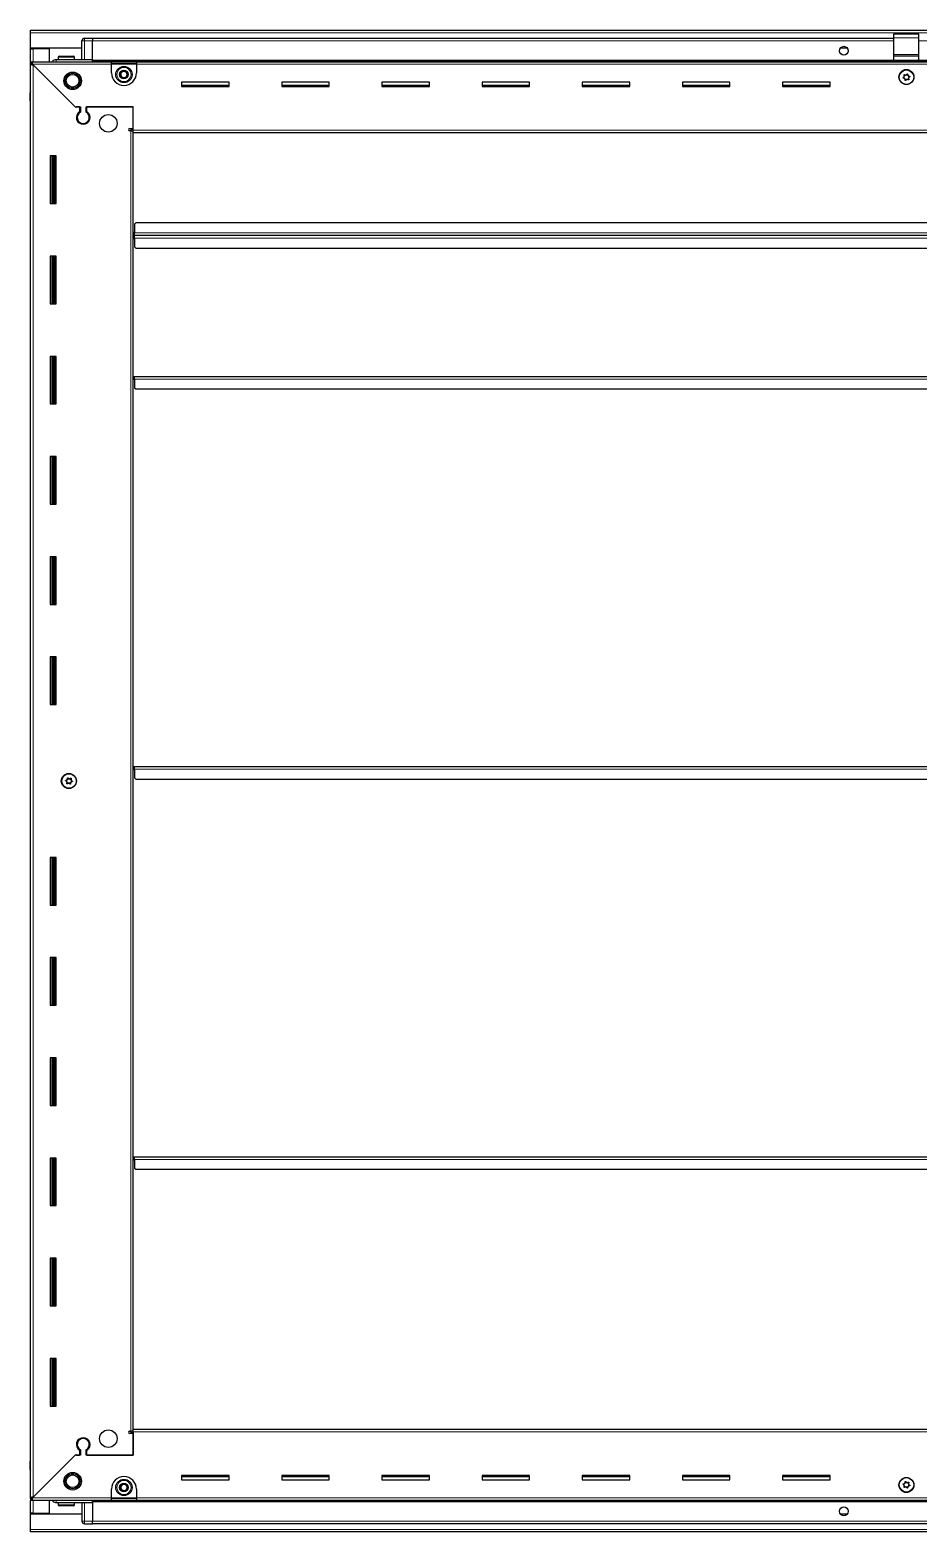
# Model space of a CAD drawing. Header units: millimetres. Extents: x 1219 to 6851, y -1882 to 1932.
# Drawn here: x 5376 to 6086, y 577 to 1776 of the extents above; entities that cross this region are included whole.
import ezdxf

# ---------------------------------------------------------------- set-up
doc = ezdxf.new("R2010")
doc.units = ezdxf.units.MM

msp = doc.modelspace()

# ---------------------------------------------------------------- linework, layer by layer
at = {"color": 7, "linetype": 'Continuous', "lineweight": 25}
for p, q in [((5376.05, 1775.82), (6775.05, 1775.82)), ((5376.05, 1773.72), (5376.05, 1775.82)), ((5376.05, 1761.32), (5376.05, 1773.72)), ((5417.05, 1752.32), (5417.05, 1767.32)), ((5417.72, 1768.82), (5417.72, 1768.82)), ((5419.05, 1769.32), (5425.55, 1769.32)), ((5419.05, 1769.32), (5425.55, 1769.32)), ((5425.55, 1769.32), (5425.54, 1769.32)), ((5425.55, 1769.32), (5425.55, 1769.32)), ((5425.55, 1769.32), (5425.55, 1767.32)), ((6065.55, 1769.17), (5425.55, 1769.17)), ((5425.55, 1752.32), (5425.55, 1767.32)), ((6065.55, 1772.82), (6085.55, 1772.82)), ((6065.55, 1769.56), (6065.55, 1772.82)), ((6065.55, 1756.41), (6065.55, 1769.56)), ((6085.55, 1769.56), (6085.55, 1772.82)), ((6085.55, 1756.41), (6085.55, 1769.56)), ((5417.05, 1761.32), (5376.05, 1761.32)), ((5376.05, 1760.82), (5376.05, 1761.32)), ((5376.05, 1760.82), (5378.15, 1760.82)), ((5376.05, 1750.57), (5376.05, 1760.82)), ((5376.05, 1749.07), (5376.05, 1750.57)), ((5376.05, 1750.57), (5377.05, 1750.57)), ((5377.05, 1749.07), (5377.05, 1750.57)), ((5377.05, 1750.57), (5440.55, 1750.57)), ((5377.55, 1760.82), (5377.55, 1761.32)), ((5391.05, 1760.82), (5378.15, 1760.82)), ((5391.05, 1750.57), (5391.05, 1760.82)), ((5396.55, 1752.32), (5425.55, 1752.32)), ((5398.05, 1754.22), (5398.05, 1752.32)), ((5398.85, 1755.02), (5410.25, 1755.02)), ((5411.05, 1752.32), (5411.05, 1754.22)), ((5425.47, 1750.57), (5425.55, 1752.29)), ((5425.55, 1752.32), (5425.55, 1751.82)), ((5425.55, 1751.17), (6725.55, 1751.17)), ((5440.55, 1748.47), (5440.55, 1750.57)), ((5440.55, 1750.57), (5460.55, 1750.57)), ((5460.55, 1750.57), (6690.55, 1750.57)), ((5460.55, 1750.57), (5460.55, 1748.47)), ((6028.42, 1761.32), (6022.67, 1761.32)), ((6065.55, 1755.32), (6065.55, 1756.41)), ((6065.55, 1755.32), (6085.55, 1755.32)), ((6065.55, 1751.82), (6065.55, 1755.32)), ((6065.55, 1751.82), (6085.55, 1751.82)), ((6069.55, 1751.82), (6069.55, 1751.17)), ((6072.05, 1751.17), (6072.05, 1751.82)), ((6079.05, 1751.17), (6079.05, 1751.82)), ((6081.55, 1751.17), (6081.55, 1751.82)), ((6085.55, 1755.32), (6085.55, 1756.41)), ((6085.55, 1751.82), (6085.55, 1755.32)), ((5376.05, 1748.57), (5376.05, 1749.07)), ((5376.05, 1749.07), (5377.05, 1749.07)), ((5376.05, 604.07), (5376.05, 1748.57)), ((5377.55, 1748.57), (5376.05, 1748.57)), ((5377.65, 1748.47), (5411.55, 1714.57)), ((5412.25, 1713.87), (5378.15, 1747.97)), ((5440.55, 1749.07), (5460.55, 1749.07)), ((5440.55, 1741.57), (5440.55, 1748.47)), ((5460.55, 1748.47), (5460.55, 1741.57)), ((5534.55, 1734.32), (5496.55, 1734.32)), ((5496.55, 1734.32), (5496.55, 1730.82)), ((5534.55, 1731.57), (5496.55, 1731.57)), ((5496.55, 1730.82), (5534.55, 1730.82)), ((5534.55, 1730.82), (5534.55, 1734.32)), ((5614.55, 1734.32), (5576.55, 1734.32)), ((5576.55, 1734.32), (5576.55, 1730.82)), ((5614.55, 1731.57), (5576.55, 1731.57)), ((5576.55, 1730.82), (5614.55, 1730.82)), ((5614.55, 1730.82), (5614.55, 1734.32)), ((5694.55, 1734.32), (5656.55, 1734.32)), ((5656.55, 1734.32), (5656.55, 1730.82)), ((5694.55, 1731.57), (5656.55, 1731.57)), ((5656.55, 1730.82), (5694.55, 1730.82)), ((5694.55, 1730.82), (5694.55, 1734.32)), ((5774.55, 1734.32), (5736.55, 1734.32)), ((5736.55, 1734.32), (5736.55, 1730.82)), ((5774.55, 1731.57), (5736.55, 1731.57)), ((5736.55, 1730.82), (5774.55, 1730.82)), ((5774.55, 1730.82), (5774.55, 1734.32)), ((5854.55, 1734.32), (5816.55, 1734.32)), ((5816.55, 1734.32), (5816.55, 1730.82)), ((5854.55, 1731.57), (5816.55, 1731.57)), ((5816.55, 1730.82), (5854.55, 1730.82)), ((5854.55, 1730.82), (5854.55, 1734.32)), ((5934.55, 1734.32), (5896.55, 1734.32)), ((5896.55, 1734.32), (5896.55, 1730.82)), ((5934.55, 1731.57), (5896.55, 1731.57)), ((5896.55, 1730.82), (5934.55, 1730.82)), ((5934.55, 1730.82), (5934.55, 1734.32)), ((6014.55, 1734.32), (5976.55, 1734.32)), ((5976.55, 1734.32), (5976.55, 1730.82)), ((6014.55, 1731.57), (5976.55, 1731.57)), ((5976.55, 1730.82), (6014.55, 1730.82)), ((6014.55, 1730.82), (6014.55, 1734.32)), ((5375.54, 1725.82), (5375.54, 1719.32)), ((5375.54, 1719.32), (5375.55, 1719.32)), ((5375.55, 1719.32), (5375.55, 1725.82)), ((5376.05, 1719.32), (5375.55, 1719.32)), ((5375.7, 1719.32), (5375.7, 633.32)), ((5411.55, 1714.57), (5415.75, 1714.57)), ((5412.95, 1714.57), (5412.25, 1713.87)), ((5415.05, 1714.57), (5412.95, 1714.57)), ((5415.05, 1714.57), (5415.05, 1710.68)), ((5415.75, 1714.57), (5415.75, 1710.29)), ((5420.35, 1714.57), (5458.05, 1714.57)), ((5420.35, 1710.29), (5420.35, 1714.57)), ((5421.05, 1710.68), (5421.05, 1714.57)), ((5458.05, 1714.57), (5421.05, 1714.57)), ((5458.05, 1695.92), (5458.05, 1714.57)), ((5458.05, 1697.32), (5458.05, 1714.57)), ((5416.05, 1701.71), (5416.05, 1700.95)), ((5455.2, 1697.32), (5458.05, 1697.32)), ((5455.95, 1695.32), (5455.2, 1695.32)), ((5455.95, 1695.32), (5458.05, 1695.32)), ((5458.05, 1696.32), (5456.05, 1696.32)), ((5456.05, 1696.32), (5456.05, 1695.32)), ((5458.05, 1693.82), (5458.05, 1695.92)), ((6693.05, 1693.82), (5458.05, 1693.82)), ((5458.05, 658.82), (5458.05, 1693.82)), ((5396.55, 1675.32), (5391.55, 1675.32)), ((5391.55, 1675.32), (5391.55, 1637.32)), ((5393.7, 1637.32), (5393.7, 1675.32)), ((5395.49, 1637.32), (5395.49, 1675.32)), ((5395.52, 1637.32), (5395.52, 1675.32)), ((5396.55, 1637.32), (5396.55, 1675.32)), ((5391.55, 1637.32), (5396.55, 1637.32)), ((5460.05, 1621.82), (5459.05, 1620.82)), ((5459.05, 1620.82), (5459.05, 1613.92)), ((6691.05, 1621.82), (5460.05, 1621.82)), ((5458.8, 1611.82), (5458.05, 1611.82)), ((5459.05, 1614.67), (5458.8, 1614.67)), ((5458.8, 1614.67), (5458.8, 1611.82)), ((5458.8, 1611.82), (5458.8, 1608.97)), ((5458.8, 1608.97), (5459.05, 1608.97)), ((5459.05, 1611.82), (5459.05, 1613.92)), ((5459.05, 1609.72), (5459.05, 1611.82)), ((6692.05, 1611.82), (5459.05, 1611.82)), ((5459.05, 1609.72), (5459.05, 1602.82)), ((5396.55, 1595.32), (5391.55, 1595.32)), ((5391.55, 1595.32), (5391.55, 1557.32)), ((5393.7, 1557.32), (5393.7, 1595.32)), ((5395.49, 1557.32), (5395.49, 1595.32)), ((5395.52, 1557.32), (5395.52, 1595.32)), ((5396.55, 1557.32), (5396.55, 1595.32)), ((5459.05, 1602.82), (5460.05, 1601.82)), ((5460.05, 1601.82), (6691.05, 1601.82)), ((5391.55, 1557.32), (5396.55, 1557.32)), ((5396.55, 1515.32), (5391.55, 1515.32)), ((5391.55, 1515.32), (5391.55, 1477.32)), ((5393.7, 1477.32), (5393.7, 1515.32)), ((5395.49, 1477.32), (5395.49, 1515.32)), ((5395.52, 1477.32), (5395.52, 1515.32)), ((5396.55, 1477.32), (5396.55, 1515.32)), ((5458.05, 1499.32), (5458.8, 1499.32)), ((5458.8, 1499.32), (5458.8, 1496.47)), ((5459.05, 1497.22), (5459.05, 1499.32)), ((5459.05, 1499.32), (6692.05, 1499.32)), ((5458.8, 1496.47), (5459.05, 1496.47)), ((5459.05, 1497.22), (5459.05, 1490.32)), ((5459.05, 1490.32), (5460.05, 1489.32)), ((5460.05, 1489.32), (6691.05, 1489.32)), ((5391.55, 1477.32), (5396.55, 1477.32)), ((5396.55, 1435.32), (5391.55, 1435.32)), ((5391.55, 1435.32), (5391.55, 1397.32)), ((5393.7, 1397.32), (5393.7, 1435.32)), ((5395.49, 1397.32), (5395.49, 1435.32)), ((5395.52, 1397.32), (5395.52, 1435.32)), ((5396.55, 1397.32), (5396.55, 1435.32)), ((5391.55, 1397.32), (5396.55, 1397.32)), ((5396.55, 1355.32), (5391.55, 1355.32)), ((5391.55, 1355.32), (5391.55, 1317.32)), ((5393.7, 1317.32), (5393.7, 1355.32)), ((5395.49, 1317.32), (5395.49, 1355.32)), ((5395.52, 1317.32), (5395.52, 1355.32)), ((5396.55, 1317.32), (5396.55, 1355.32)), ((5391.55, 1317.32), (5396.55, 1317.32)), ((5396.55, 1275.32), (5391.55, 1275.32)), ((5391.55, 1275.32), (5391.55, 1237.32)), ((5393.7, 1237.32), (5393.7, 1275.32)), ((5395.49, 1237.32), (5395.49, 1275.32)), ((5395.52, 1237.32), (5395.52, 1275.32)), ((5396.55, 1237.32), (5396.55, 1275.32)), ((5391.55, 1237.32), (5396.55, 1237.32)), ((5458.05, 1187.82), (5458.8, 1187.82)), ((5458.8, 1187.82), (5458.8, 1184.97)), ((5459.05, 1185.72), (5459.05, 1187.82)), ((5459.05, 1187.82), (6692.05, 1187.82)), ((5458.8, 1184.97), (5459.05, 1184.97)), ((5459.05, 1185.72), (5459.05, 1178.82)), ((5459.05, 1178.82), (5460.05, 1177.82)), ((5460.05, 1177.82), (6691.05, 1177.82)), ((5396.55, 1115.32), (5391.55, 1115.32)), ((5391.55, 1115.32), (5391.55, 1077.32)), ((5393.7, 1077.32), (5393.7, 1115.32)), ((5395.49, 1077.32), (5395.49, 1115.32)), ((5395.52, 1077.32), (5395.52, 1115.32)), ((5396.55, 1077.32), (5396.55, 1115.32)), ((5391.55, 1077.32), (5396.55, 1077.32)), ((5396.55, 1035.32), (5391.55, 1035.32)), ((5391.55, 1035.32), (5391.55, 997.32)), ((5393.7, 997.32), (5393.7, 1035.32)), ((5395.49, 997.32), (5395.49, 1035.32)), ((5395.52, 997.32), (5395.52, 1035.32)), ((5396.55, 997.32), (5396.55, 1035.32)), ((5391.55, 997.32), (5396.55, 997.32)), ((5396.55, 955.32), (5391.55, 955.32)), ((5391.55, 955.32), (5391.55, 917.32)), ((5393.7, 917.32), (5393.7, 955.32)), ((5395.49, 917.32), (5395.49, 955.32)), ((5395.52, 917.32), (5395.52, 955.32)), ((5396.55, 917.32), (5396.55, 955.32)), ((5391.55, 917.32), (5396.55, 917.32)), ((5396.55, 875.32), (5391.55, 875.32)), ((5391.55, 875.32), (5391.55, 837.32)), ((5393.7, 837.32), (5393.7, 875.32)), ((5395.49, 837.32), (5395.49, 875.32)), ((5395.52, 837.32), (5395.52, 875.32)), ((5396.55, 837.32), (5396.55, 875.32)), ((5458.05, 876.32), (5458.8, 876.32)), ((5458.8, 876.32), (5458.8, 873.47)), ((5459.05, 874.22), (5459.05, 876.32)), ((5459.05, 876.32), (6692.05, 876.32)), ((5458.8, 873.47), (5459.05, 873.47)), ((5459.05, 874.22), (5459.05, 867.32)), ((5459.05, 867.32), (5460.05, 866.32)), ((5460.05, 866.32), (6691.05, 866.32)), ((5391.55, 837.32), (5396.55, 837.32)), ((5396.55, 795.32), (5391.55, 795.32)), ((5391.55, 795.32), (5391.55, 757.32)), ((5393.7, 757.32), (5393.7, 795.32)), ((5395.49, 757.32), (5395.49, 795.32)), ((5395.52, 757.32), (5395.52, 795.32)), ((5396.55, 757.32), (5396.55, 795.32)), ((5391.55, 757.32), (5396.55, 757.32)), ((5396.55, 715.32), (5391.55, 715.32)), ((5391.55, 715.32), (5391.55, 677.32)), ((5393.7, 677.32), (5393.7, 715.32)), ((5395.49, 677.32), (5395.49, 715.32)), ((5395.52, 677.32), (5395.52, 715.32)), ((5396.55, 677.32), (5396.55, 715.32)), ((5391.55, 677.32), (5396.55, 677.32)), ((5416.05, 651.7), (5416.05, 650.94)), ((5455.2, 657.32), (5455.95, 657.32)), ((5458.05, 655.32), (5455.2, 655.32)), ((5458.05, 657.32), (5455.95, 657.32)), ((5456.05, 657.32), (5456.05, 656.32)), ((5456.05, 656.32), (5458.05, 656.32)), ((5458.05, 656.72), (5458.05, 658.82)), ((5458.05, 658.82), (6693.05, 658.82)), ((5458.05, 656.72), (5458.05, 638.07)), ((5458.05, 638.07), (5458.05, 655.32)), ((5411.55, 638.07), (5377.65, 604.17)), ((5378.15, 604.67), (5412.25, 638.77)), ((5415.75, 638.07), (5411.55, 638.07)), ((5412.25, 638.77), (5412.95, 638.07)), ((5412.95, 638.07), (5415.05, 638.07)), ((5415.05, 641.96), (5415.05, 638.07)), ((5415.75, 642.36), (5415.75, 638.07)), ((5420.35, 638.07), (5420.35, 642.36)), ((5458.05, 638.07), (5420.35, 638.07)), ((5421.05, 638.07), (5421.05, 641.96)), ((5421.05, 638.07), (5458.05, 638.07)), ((5375.54, 626.82), (5375.54, 633.32)), ((5375.54, 633.32), (5375.55, 633.32)), ((5375.55, 633.32), (5375.55, 633.32)), ((5375.55, 633.32), (5375.55, 626.82)), ((5376.04, 633.32), (5375.55, 633.32)), ((5376.04, 625.5), (5376.04, 625.5)), ((5534.55, 621.82), (5496.55, 621.82)), ((5496.55, 621.82), (5496.55, 618.32)), ((5496.55, 621.07), (5534.55, 621.07)), ((5496.55, 618.32), (5534.55, 618.32)), ((5534.55, 618.32), (5534.55, 621.82)), ((5614.55, 621.82), (5576.55, 621.82)), ((5576.55, 621.82), (5576.55, 618.32)), ((5576.55, 621.07), (5614.55, 621.07)), ((5576.55, 618.32), (5614.55, 618.32)), ((5614.55, 618.32), (5614.55, 621.82)), ((5694.55, 621.82), (5656.55, 621.82)), ((5656.55, 621.82), (5656.55, 618.32)), ((5656.55, 621.07), (5694.55, 621.07)), ((5656.55, 618.32), (5694.55, 618.32)), ((5694.55, 618.32), (5694.55, 621.82)), ((5774.55, 621.82), (5736.55, 621.82)), ((5736.55, 621.82), (5736.55, 618.32)), ((5736.55, 621.07), (5774.55, 621.07)), ((5736.55, 618.32), (5774.55, 618.32)), ((5774.55, 618.32), (5774.55, 621.82)), ((5854.55, 621.82), (5816.55, 621.82)), ((5816.55, 621.82), (5816.55, 618.32)), ((5816.55, 621.07), (5854.55, 621.07)), ((5816.55, 618.32), (5854.55, 618.32)), ((5854.55, 618.32), (5854.55, 621.82)), ((5934.55, 621.82), (5896.55, 621.82)), ((5896.55, 621.82), (5896.55, 618.32)), ((5896.55, 621.07), (5934.55, 621.07)), ((5896.55, 618.32), (5934.55, 618.32)), ((5934.55, 618.32), (5934.55, 621.82)), ((6014.55, 621.82), (5976.55, 621.82)), ((5976.55, 621.82), (5976.55, 618.32)), ((5976.55, 621.07), (6014.55, 621.07)), ((5976.55, 618.32), (6014.55, 618.32)), ((6014.55, 618.32), (6014.55, 621.82)), ((5376.05, 603.57), (5376.05, 604.07)), ((5377.55, 604.07), (5376.05, 604.07)), ((5376.05, 603.57), (5376.05, 602.07)), ((5377.05, 603.57), (5376.05, 603.57)), ((5376.05, 591.82), (5376.05, 602.07)), ((5377.05, 602.07), (5376.05, 602.07)), ((5377.05, 603.57), (5377.05, 602.07)), ((5440.55, 602.07), (5377.05, 602.07)), ((5391.05, 591.82), (5391.05, 602.07)), ((5396.55, 600.32), (5425.55, 600.32)), ((5398.05, 600.32), (5398.05, 598.42)), ((5411.05, 598.42), (5411.05, 600.32)), ((5417.05, 600.32), (5417.05, 585.32)), ((5425.55, 600.36), (5425.47, 602.07)), ((6725.55, 601.47), (5425.55, 601.47)), ((5425.55, 600.32), (5425.55, 600.82)), ((5425.55, 600.32), (5425.55, 585.32)), ((5440.55, 604.17), (5440.55, 611.07)), ((5440.55, 602.07), (5440.55, 604.17)), ((5460.55, 603.57), (5440.55, 603.57)), ((5460.55, 602.07), (5440.55, 602.07)), ((5460.55, 611.07), (5460.55, 604.17)), ((5460.55, 604.17), (5460.55, 602.07)), ((6690.55, 602.07), (5460.55, 602.07)), ((5378.15, 591.82), (5376.05, 591.82)), ((5376.05, 591.32), (5376.05, 591.82)), ((5376.05, 591.32), (5417.05, 591.32)), ((5376.05, 578.92), (5376.05, 591.32)), ((5377.55, 591.32), (5377.55, 591.82)), ((5378.15, 591.82), (5391.05, 591.82)), ((5402.62, 597.62), (5398.85, 597.62)), ((5410.25, 597.62), (5402.62, 597.62)), ((6022.67, 591.32), (6028.42, 591.32)), ((5376.05, 576.82), (5376.05, 578.92)), ((6775.05, 576.82), (5376.05, 576.82)), ((5417.05, 585.32), (5417.05, 585.32)), ((5419.05, 583.32), (5425.55, 583.32)), ((5419.05, 583.32), (5425.55, 583.32)), ((5425.55, 583.32), (5425.55, 585.32)), ((5425.55, 583.47), (6725.55, 583.47)), ((5425.55, 583.32), (5425.55, 583.32))]:
    msp.add_line(p, q, dxfattribs=at)
at = {"color": 8, "linetype": 'Continuous', "lineweight": 18}
for p, q in [((6775.05, 1773.72), (5376.05, 1773.72)), ((5417.05, 1767.32), (5419.05, 1767.32)), ((5419.05, 1769.32), (5419.05, 1767.32)), ((5419.05, 1767.32), (5419.05, 1752.32)), ((5425.55, 1767.32), (5419.05, 1767.32)), ((6065.55, 1767.17), (5425.55, 1767.17)), ((6065.55, 1769.56), (6085.55, 1769.56)), ((6725.55, 1767.17), (6085.55, 1767.17)), ((5378.15, 1760.82), (5378.15, 1761.32)), ((5378.15, 1750.57), (5378.15, 1760.82)), ((5398.05, 1754.22), (5411.05, 1754.22)), ((6065.55, 1751.82), (5425.55, 1751.82)), ((6725.55, 1750.59), (5425.55, 1750.59)), ((6065.55, 1756.41), (6085.55, 1756.41)), ((6071.55, 1751.17), (6071.55, 1751.82)), ((6079.55, 1751.17), (6079.55, 1751.82)), ((6725.55, 1751.82), (6085.55, 1751.82)), ((5440.55, 1748.47), (5377.65, 1748.47)), ((5378.15, 1747.97), (5378.15, 604.67)), ((5440.55, 1748.47), (5460.55, 1748.47)), ((6690.55, 1748.47), (5460.55, 1748.47)), ((5376.05, 1725.82), (5375.55, 1725.82)), ((5455.95, 657.32), (5455.95, 1695.32)), ((5458.05, 1695.92), (6693.05, 1695.92)), ((5393.05, 1675.32), (5393.05, 1637.32)), ((5394.28, 1675.32), (5394.28, 1637.32)), ((6692.05, 1613.92), (5459.05, 1613.92)), ((5459.05, 1609.72), (6692.05, 1609.72)), ((5393.05, 1595.32), (5393.05, 1557.32)), ((5394.28, 1595.32), (5394.28, 1557.32)), ((5393.05, 1515.32), (5393.05, 1477.32)), ((5394.28, 1515.32), (5394.28, 1477.32)), ((5459.05, 1497.22), (6692.05, 1497.22)), ((5393.05, 1435.32), (5393.05, 1397.32)), ((5394.28, 1435.32), (5394.28, 1397.32)), ((5393.05, 1355.32), (5393.05, 1317.32)), ((5394.28, 1355.32), (5394.28, 1317.32)), ((5393.05, 1275.32), (5393.05, 1237.32)), ((5394.28, 1275.32), (5394.28, 1237.32)), ((5459.05, 1185.72), (6692.05, 1185.72)), ((5393.05, 1115.32), (5393.05, 1077.32)), ((5394.28, 1115.32), (5394.28, 1077.32)), ((5393.05, 1035.32), (5393.05, 997.32)), ((5394.28, 1035.32), (5394.28, 997.32)), ((5393.05, 955.32), (5393.05, 917.32)), ((5394.28, 955.32), (5394.28, 917.32)), ((5393.05, 875.32), (5393.05, 837.32)), ((5394.28, 875.32), (5394.28, 837.32)), ((5459.05, 874.22), (6692.05, 874.22)), ((5393.05, 795.32), (5393.05, 757.32)), ((5394.28, 795.32), (5394.28, 757.32)), ((5393.05, 715.32), (5393.05, 677.32)), ((5394.28, 715.32), (5394.28, 677.32)), ((6693.05, 656.72), (5458.05, 656.72)), ((5376.05, 626.82), (5375.55, 626.82)), ((5377.65, 604.17), (5440.55, 604.17)), ((5378.15, 591.82), (5378.15, 602.07)), ((5419.05, 585.32), (5419.05, 600.32)), ((5425.55, 602.06), (6725.55, 602.06)), ((5425.55, 600.82), (6725.55, 600.82)), ((5460.55, 604.17), (5440.55, 604.17)), ((5460.55, 604.17), (6690.55, 604.17)), ((5378.15, 591.32), (5378.15, 591.82)), ((5402.35, 598.42), (5398.05, 598.42)), ((5411.05, 598.42), (5402.35, 598.42)), ((6775.05, 578.92), (5376.05, 578.92)), ((5417.05, 585.32), (5419.05, 585.32)), ((5419.05, 583.32), (5419.05, 585.32)), ((5425.55, 585.32), (5419.05, 585.32)), ((5425.55, 585.47), (6725.55, 585.47))]:
    msp.add_line(p, q, dxfattribs=at)
at = {"color": 7, "linetype": 'Continuous', "lineweight": 25}
for centre, radius in [((6025.55, 1759.32), 3.5), ((5409.55, 1735.32), 7), ((5409.55, 1735.32), 6.02), ((5409.55, 1735.32), 5.1), ((5450.55, 1740.32), 6.5), ((5450.55, 1740.32), 3.46), ((6075.55, 1738.32), 6), ((6075.55, 1738.17), 5.79), ((6075.55, 1738.17), 1.85), ((5438.05, 1701.32), 7), ((5406.55, 1176.32), 6), ((5406.7, 1176.32), 5.79), ((5406.7, 1176.32), 1.85), ((5438.05, 651.32), 7), ((5409.55, 617.32), 7), ((5409.55, 617.32), 6.03), ((5409.55, 617.32), 5.1), ((5450.55, 612.32), 6.5), ((5450.55, 612.32), 3.46), ((6075.55, 614.32), 6), ((6075.55, 614.47), 5.79), ((6075.55, 614.47), 1.85), ((6025.55, 593.32), 3.5)]:
    msp.add_circle(centre, radius, dxfattribs=at)
at = {"color": 8, "linetype": 'Continuous', "lineweight": 18}
for centre in [(5450.55, 1740.32), (5450.55, 612.32)]:
    msp.add_circle(centre, 5.7, dxfattribs=at)
at = {"color": 7, "linetype": 'Continuous', "lineweight": 25}
for centre, radius, start, end in [((5419.05, 1767.32), 2, 90, 180), ((5398.85, 1754.22), 0.8, 90, 180), ((5410.25, 1754.22), 0.8, 0, 90), ((5416.85, 1752.52), 0.2, 270, 0), ((5450.55, 1741.57), 10, 180, 270), ((5450.55, 1740.32), 2.5, 134.01559, 194.01559), ((5450.55, 1740.32), 2.5, 194.01559, 254.01559), ((5450.55, 1740.32), 2.5, 74.01559, 134.01559), ((5450.55, 1741.57), 10, 270, 0), ((5450.55, 1740.32), 2.5, 14.01559, 74.01559), ((5450.55, 1740.32), 2.5, 314.01559, 14.01559), ((5377.55, 1725.82), 2, 138.59038, 180), ((5450.55, 1740.32), 2.5, 254.01559, 314.01559), ((5418.05, 1706.07), 5.5, 123.05573, 56.94427), ((5418.05, 1706.07), 4.8, 118.63099, 61.36901), ((5455.2, 1696.32), 1, 90, 270), ((5418.05, 646.57), 5.5, 303.05573, 236.94427), ((5418.05, 646.57), 4.8, 298.63099, 241.36901), ((5455.2, 656.32), 1, 90, 270), ((5377.55, 626.82), 2, 180, 221.39416), ((5450.55, 611.07), 10, 90, 180), ((5450.55, 612.32), 2.5, 127.47401, 187.47401), ((5450.55, 612.32), 2.5, 187.47401, 247.47401), ((5450.55, 612.32), 2.5, 67.47401, 127.47401), ((5450.55, 611.07), 10, 0, 90), ((5450.55, 612.32), 2.5, 7.47401, 67.47401), ((5450.55, 612.32), 2.5, 307.47401, 7.47401), ((5416.85, 600.12), 0.2, 0, 90), ((5450.55, 612.32), 2.5, 247.47401, 307.47401), ((5398.85, 598.42), 0.8, 180, 270), ((5410.25, 598.42), 0.8, 270, 0), ((5419.05, 585.32), 2, 180, 270), ((5419.05, 585.32), 2, 180, 270)]:
    msp.add_arc(centre, radius, start, end, dxfattribs=at)
for points, knots in [([(5377.65, 1748.47), (5377.6, 1748.73), (5377.51, 1749.22), (5377.38, 1749.86), (5377.25, 1750.33), (5377.13, 1750.55), (5377.07, 1750.57), (5377.05, 1750.57)], [0, 0, 0, 0, 0.2302553, 0.4485219, 0.6667858, 0.8850496, 1, 1, 1, 1]), ([(5393.33, 1750.57), (5393.45, 1750.77), (5393.84, 1751.42), (5394.99, 1752.13), (5396.03, 1752.26), (5396.55, 1752.32)], [0, 0, 0, 0, 0.1822499, 0.5911249, 1, 1, 1, 1]), ([(5425.55, 1752.32), (5425.55, 1752.29), (5425.55, 1752.21), (5425.55, 1751.59), (5425.55, 1751.01), (5425.55, 1750.62), (5425.55, 1750.59)], [0, 0, 0, 0, 0.3242788, 0.6485576, 0.9728365, 1, 1, 1, 1]), ([(5376.05, 1748.57), (5376.07, 1748.53), (5376.12, 1748.44), (5376.52, 1748.3), (5377.07, 1748.17), (5377.65, 1748.06), (5378.02, 1748), (5378.15, 1747.97)], [0, 0, 0, 0, 0.2302553, 0.4485219, 0.6667858, 0.8850496, 1, 1, 1, 1]), ([(5447.77, 1741.12), (5448.14, 1741.48), (5448.83, 1742.15), (5449.52, 1742.81), (5449.85, 1743.12)], [0, 0, 0, 0, 0.5346859, 1, 1, 1, 1]), ([(5448.47, 1738.32), (5448.39, 1738.65), (5448.19, 1739.45), (5447.95, 1740.42), (5447.8, 1741), (5447.77, 1741.12)], [0, 0, 0, 0, 0.3629006, 0.8668753, 1, 1, 1, 1]), ([(5449.85, 1743.12), (5450.34, 1742.98), (5451.27, 1742.72), (5452.19, 1742.45), (5452.62, 1742.33)], [0, 0, 0, 0, 0.5346859, 1, 1, 1, 1]), ([(5453.32, 1739.53), (5452.95, 1739.17), (5452.26, 1738.5), (5451.57, 1737.83), (5451.24, 1737.52)], [0, 0, 0, 0, 0.5346859, 1, 1, 1, 1]), ([(5452.62, 1742.33), (5452.65, 1742.21), (5452.8, 1741.63), (5453.04, 1740.66), (5453.24, 1739.86), (5453.32, 1739.53)], [0, 0, 0, 0, 0.1331247, 0.6370994, 1, 1, 1, 1]), ([(6073.66, 1740.24), (6073.65, 1740.23), (6073.64, 1740.21), (6073.63, 1740.15), (6073.64, 1740.01), (6073.74, 1739.64), (6073.87, 1739.11), (6073.71, 1738.5), (6073.35, 1738.13), (6073.04, 1737.88), (6072.87, 1737.72), (6072.82, 1737.64), (6072.81, 1737.6), (6072.81, 1737.57), (6072.83, 1737.54), (6072.88, 1737.49), (6073.13, 1737.39), (6073.59, 1737.29), (6074.23, 1736.98), (6074.48, 1736.31), (6074.54, 1735.84), (6074.62, 1735.58), (6074.66, 1735.53), (6074.68, 1735.51), (6074.72, 1735.5), (6074.75, 1735.51), (6074.79, 1735.52), (6074.86, 1735.57), (6075.03, 1735.72), (6075.3, 1735.99), (6075.7, 1736.31), (6076.32, 1736.42), (6076.83, 1736.23), (6077.2, 1736.1), (6077.35, 1736.07), (6077.4, 1736.09), (6077.43, 1736.1), (6077.45, 1736.13), (6077.46, 1736.19), (6077.45, 1736.34), (6077.35, 1736.71), (6077.22, 1737.23), (6077.38, 1737.84), (6077.74, 1738.21), (6078.05, 1738.46), (6078.22, 1738.63), (6078.27, 1738.71), (6078.28, 1738.75), (6078.28, 1738.78), (6078.26, 1738.81), (6078.21, 1738.85), (6077.96, 1738.95), (6077.5, 1739.06), (6076.86, 1739.37), (6076.61, 1740.03), (6076.55, 1740.51), (6076.47, 1740.76), (6076.43, 1740.82), (6076.41, 1740.84), (6076.38, 1740.85), (6076.34, 1740.84), (6076.3, 1740.82), (6076.23, 1740.78), (6076.06, 1740.63), (6075.79, 1740.36), (6075.39, 1740.04), (6074.77, 1739.93), (6074.26, 1740.11), (6073.89, 1740.25), (6073.74, 1740.27), (6073.69, 1740.26), (6073.67, 1740.25), (6073.66, 1740.24)], [0, 0, 0, 0, 0.0020087, 0.00442, 0.0093647, 0.0255282, 0.0677053, 0.0957862, 0.1246456, 0.1503415, 0.1605194, 0.1633943, 0.1656965, 0.1672448, 0.1688741, 0.1707699, 0.1786058, 0.2119941, 0.2499945, 0.2879948, 0.3213831, 0.329219, 0.3311148, 0.3327441, 0.3342924, 0.3362166, 0.3385353, 0.3413178, 0.349662, 0.3753578, 0.4042173, 0.4322982, 0.4744753, 0.4906388, 0.4966691, 0.49844, 0.5, 0.5020087, 0.50442, 0.5093647, 0.5255282, 0.5677053, 0.5957862, 0.6246456, 0.6503415, 0.6605194, 0.6633943, 0.6656965, 0.6672448, 0.6688741, 0.6707699, 0.6786058, 0.7119941, 0.7499945, 0.7879948, 0.8213831, 0.829219, 0.8311148, 0.8327441, 0.8342924, 0.8362166, 0.8385353, 0.8413178, 0.849662, 0.8753578, 0.9042173, 0.9322982, 0.9744753, 0.9906388, 0.9966691, 0.99844, 1, 1, 1, 1]), ([(5451.24, 1737.52), (5450.75, 1737.66), (5449.82, 1737.93), (5448.9, 1738.19), (5448.47, 1738.32)], [0, 0, 0, 0, 0.5346859, 1, 1, 1, 1]), ([(5408.33, 1178.6), (5408.32, 1178.6), (5408.3, 1178.61), (5408.24, 1178.61), (5408.1, 1178.57), (5407.75, 1178.4), (5407.27, 1178.15), (5406.64, 1178.19), (5406.2, 1178.47), (5405.89, 1178.71), (5405.7, 1178.85), (5405.61, 1178.88), (5405.57, 1178.89), (5405.54, 1178.87), (5405.51, 1178.85), (5405.48, 1178.79), (5405.43, 1178.53), (5405.43, 1178.05), (5405.25, 1177.36), (5404.66, 1176.98), (5404.21, 1176.82), (5403.97, 1176.7), (5403.92, 1176.64), (5403.91, 1176.61), (5403.91, 1176.58), (5403.92, 1176.55), (5403.95, 1176.51), (5404, 1176.46), (5404.19, 1176.32), (5404.51, 1176.11), (5404.91, 1175.79), (5405.14, 1175.2), (5405.06, 1174.66), (5405.01, 1174.28), (5405.01, 1174.13), (5405.04, 1174.07), (5405.06, 1174.05), (5405.1, 1174.03), (5405.15, 1174.04), (5405.29, 1174.08), (5405.64, 1174.25), (5406.12, 1174.49), (5406.75, 1174.46), (5407.19, 1174.18), (5407.5, 1173.94), (5407.69, 1173.8), (5407.78, 1173.77), (5407.82, 1173.76), (5407.85, 1173.77), (5407.88, 1173.8), (5407.91, 1173.86), (5407.96, 1174.12), (5407.96, 1174.6), (5408.14, 1175.29), (5408.74, 1175.67), (5409.18, 1175.82), (5409.42, 1175.95), (5409.47, 1176), (5409.48, 1176.03), (5409.48, 1176.06), (5409.47, 1176.1), (5409.44, 1176.13), (5409.39, 1176.19), (5409.2, 1176.33), (5408.88, 1176.53), (5408.49, 1176.86), (5408.25, 1177.45), (5408.33, 1177.98), (5408.38, 1178.37), (5408.38, 1178.52), (5408.35, 1178.57), (5408.34, 1178.59), (5408.33, 1178.6)], [0, 0, 0, 0, 0.0020087, 0.00442, 0.0093647, 0.0255282, 0.0677053, 0.0957862, 0.1246456, 0.1503415, 0.1605194, 0.1633943, 0.1656965, 0.1672448, 0.1688741, 0.1707699, 0.1786058, 0.2119941, 0.2499945, 0.2879948, 0.3213831, 0.329219, 0.3311148, 0.3327441, 0.3342924, 0.3362166, 0.3385353, 0.3413178, 0.349662, 0.3753578, 0.4042173, 0.4322982, 0.4744753, 0.4906388, 0.4966691, 0.49844, 0.5, 0.5020087, 0.50442, 0.5093647, 0.5255282, 0.5677053, 0.5957862, 0.6246456, 0.6503415, 0.6605194, 0.6633943, 0.6656965, 0.6672448, 0.6688741, 0.6707699, 0.6786058, 0.7119941, 0.7499945, 0.7879948, 0.8213831, 0.829219, 0.8311148, 0.8327441, 0.8342924, 0.8362166, 0.8385353, 0.8413178, 0.849662, 0.8753578, 0.9042173, 0.9322982, 0.9744753, 0.9906388, 0.9966691, 0.99844, 1, 1, 1, 1]), ([(5447.88, 613.43), (5447.98, 613.51), (5448.45, 613.87), (5449.24, 614.48), (5449.9, 614.98), (5450.17, 615.19)], [0, 0, 0, 0, 0.1331247, 0.6370994, 1, 1, 1, 1]), ([(5448.25, 610.57), (5448.19, 611.08), (5448.06, 612.03), (5447.94, 612.99), (5447.88, 613.43)], [0, 0, 0, 0, 0.5346859, 1, 1, 1, 1]), ([(5450.17, 615.19), (5450.65, 614.99), (5451.54, 614.62), (5452.42, 614.25), (5452.84, 614.08)], [0, 0, 0, 0, 0.5346859, 1, 1, 1, 1]), ([(5452.84, 614.08), (5452.9, 613.57), (5453.03, 612.61), (5453.15, 611.66), (5453.21, 611.22)], [0, 0, 0, 0, 0.5346859, 1, 1, 1, 1]), ([(6073.66, 612.4), (6073.67, 612.4), (6073.69, 612.38), (6073.75, 612.38), (6073.89, 612.4), (6074.26, 612.54), (6074.77, 612.72), (6075.39, 612.61), (6075.79, 612.29), (6076.07, 612.01), (6076.25, 611.85), (6076.33, 611.81), (6076.37, 611.8), (6076.41, 611.81), (6076.43, 611.83), (6076.47, 611.88), (6076.55, 612.14), (6076.61, 612.61), (6076.86, 613.28), (6077.5, 613.59), (6077.96, 613.69), (6078.21, 613.79), (6078.26, 613.84), (6078.28, 613.87), (6078.28, 613.9), (6078.28, 613.93), (6078.25, 613.97), (6078.2, 614.04), (6078.04, 614.19), (6077.74, 614.43), (6077.38, 614.8), (6077.22, 615.41), (6077.36, 615.94), (6077.45, 616.32), (6077.47, 616.47), (6077.45, 616.52), (6077.43, 616.55), (6077.4, 616.56), (6077.34, 616.57), (6077.2, 616.54), (6076.83, 616.41), (6076.32, 616.23), (6075.7, 616.34), (6075.3, 616.66), (6075.02, 616.94), (6074.84, 617.09), (6074.76, 617.14), (6074.72, 617.15), (6074.68, 617.14), (6074.66, 617.12), (6074.62, 617.06), (6074.54, 616.81), (6074.48, 616.33), (6074.23, 615.67), (6073.59, 615.36), (6073.13, 615.25), (6072.88, 615.15), (6072.83, 615.11), (6072.81, 615.08), (6072.81, 615.05), (6072.82, 615.01), (6072.84, 614.98), (6072.89, 614.91), (6073.05, 614.76), (6073.35, 614.52), (6073.71, 614.14), (6073.87, 613.53), (6073.74, 613.01), (6073.64, 612.63), (6073.63, 612.48), (6073.64, 612.43), (6073.65, 612.41), (6073.66, 612.4)], [0, 0, 0, 0, 0.0020087, 0.00442, 0.0093647, 0.0255282, 0.0677053, 0.0957862, 0.1246456, 0.1503415, 0.1605194, 0.1633943, 0.1656965, 0.1672448, 0.1688741, 0.1707699, 0.1786058, 0.2119941, 0.2499945, 0.2879948, 0.3213831, 0.329219, 0.3311148, 0.3327441, 0.3342924, 0.3362166, 0.3385353, 0.3413178, 0.349662, 0.3753578, 0.4042173, 0.4322982, 0.4744753, 0.4906388, 0.4966691, 0.49844, 0.5, 0.5020087, 0.50442, 0.5093647, 0.5255282, 0.5677053, 0.5957862, 0.6246456, 0.6503415, 0.6605194, 0.6633943, 0.6656965, 0.6672448, 0.6688741, 0.6707699, 0.6786058, 0.7119941, 0.7499945, 0.7879948, 0.8213831, 0.829219, 0.8311148, 0.8327441, 0.8342924, 0.8362166, 0.8385353, 0.8413178, 0.849662, 0.8753578, 0.9042173, 0.9322982, 0.9744753, 0.9906388, 0.9966691, 0.99844, 1, 1, 1, 1]), ([(5378.15, 604.67), (5377.89, 604.63), (5377.4, 604.54), (5376.76, 604.4), (5376.29, 604.27), (5376.07, 604.16), (5376.05, 604.1), (5376.05, 604.07)], [0, 0, 0, 0, 0.2302553, 0.4485219, 0.6667858, 0.8850496, 1, 1, 1, 1]), ([(5377.05, 602.07), (5377.09, 602.1), (5377.18, 602.15), (5377.31, 602.55), (5377.45, 603.1), (5377.56, 603.68), (5377.62, 604.05), (5377.65, 604.17)], [0, 0, 0, 0, 0.2302553, 0.4485219, 0.6667858, 0.8850496, 1, 1, 1, 1]), ([(5393.33, 602.07), (5393.45, 601.87), (5393.84, 601.22), (5394.99, 600.51), (5396.03, 600.39), (5396.55, 600.32)], [0, 0, 0, 0, 0.1822499, 0.5911249, 1, 1, 1, 1]), ([(5425.55, 600.32), (5425.55, 600.36), (5425.55, 600.44), (5425.55, 601.05), (5425.55, 601.63), (5425.55, 602.03), (5425.55, 602.06)], [0, 0, 0, 0, 0.3242788, 0.6485576, 0.9728365, 1, 1, 1, 1]), ([(5450.92, 609.46), (5450.44, 609.66), (5449.55, 610.03), (5448.67, 610.4), (5448.25, 610.57)], [0, 0, 0, 0, 0.5346859, 1, 1, 1, 1]), ([(5453.21, 611.22), (5452.94, 611.01), (5452.28, 610.51), (5451.49, 609.9), (5451.02, 609.54), (5450.92, 609.46)], [0, 0, 0, 0, 0.3629006, 0.8668753, 1, 1, 1, 1])]:
    msp.add_open_spline(points, degree=3, knots=knots, dxfattribs=at)
at = {"color": 8, "linetype": 'Continuous', "lineweight": 18}
for points in [[(5396.55, 1752.32), (5396.55, 1752.28), (5396.55, 1752.2), (5396.55, 1751.77), (5396.55, 1751.31), (5396.55, 1750.9), (5396.55, 1750.63), (5396.55, 1750.57)], [(5396.55, 600.32), (5396.55, 600.37), (5396.55, 600.44), (5396.55, 600.88), (5396.55, 601.33), (5396.55, 601.75), (5396.55, 602.02), (5396.55, 602.07)]]:
    msp.add_open_spline(points, degree=3, knots=[0, 0, 0, 0, 0.3597529, 0.5534142, 0.7511852, 0.9489563, 1, 1, 1, 1], dxfattribs=at)
at = {"color": 7, "linetype": 'Continuous', "lineweight": 25}
for points in [[(5377.65, 1748.47), (5377.6, 1748.55), (5377.5, 1748.71), (5377.35, 1748.91), (5377.2, 1749.05), (5377.1, 1749.06), (5377.05, 1749.07)], [(5377.55, 1748.57), (5377.55, 1748.52), (5377.57, 1748.42), (5377.71, 1748.27), (5377.91, 1748.12), (5378.07, 1748.02), (5378.15, 1747.97)], [(5377.05, 603.57), (5377.1, 603.58), (5377.2, 603.6), (5377.35, 603.74), (5377.5, 603.94), (5377.6, 604.09), (5377.65, 604.17)], [(5378.15, 604.67), (5378.07, 604.62), (5377.91, 604.52), (5377.71, 604.37), (5377.57, 604.22), (5377.55, 604.12), (5377.55, 604.07)]]:
    msp.add_open_spline(points, degree=3, dxfattribs=at)

doc.saveas('drawing.dxf')
